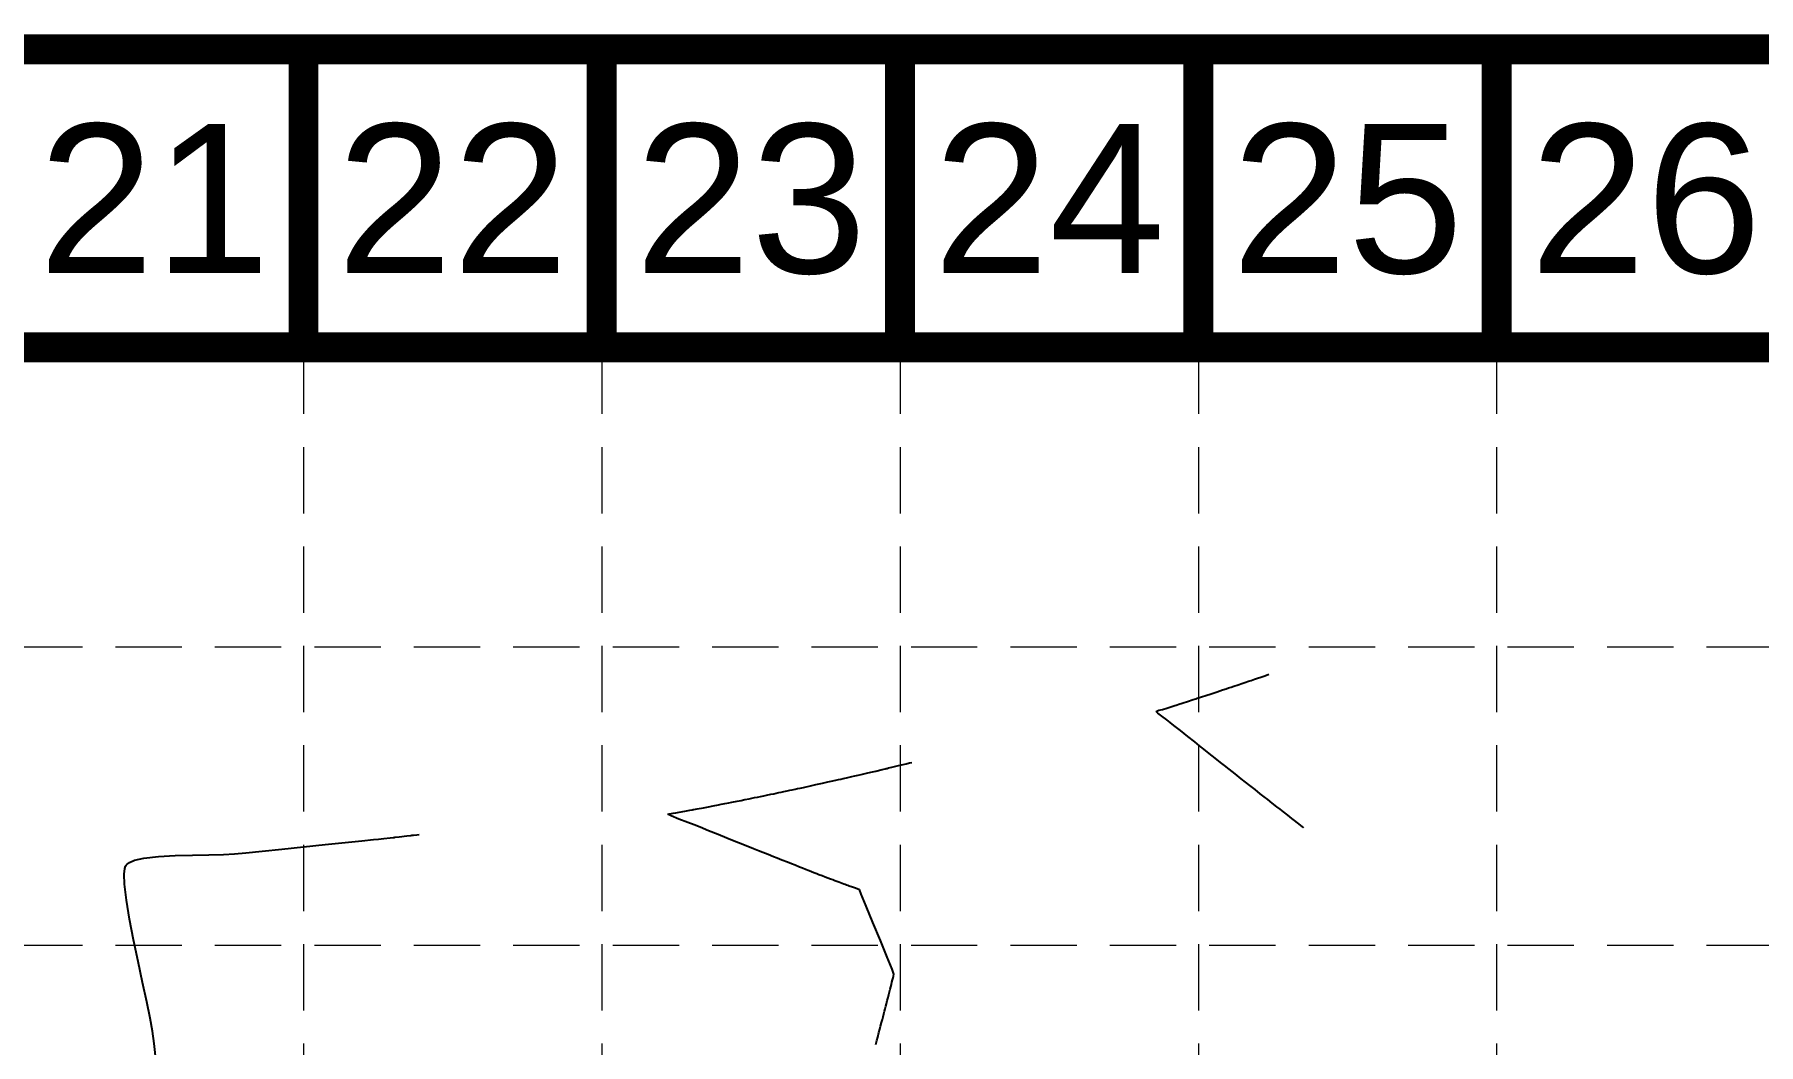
# Model space of a CAD drawing. Header units: inches. Extents: x 2547543 to 2548696, y 7125653 to 7126375.
# Drawn here: x 2547923.4 to 2548027.4, y 7126314.3 to 7126375.3 of the extents above; entities that cross this region are included whole.
import ezdxf
from ezdxf.enums import TextEntityAlignment as Align

# ---------------------------------------------------------------- set-up
doc = ezdxf.new("R2010")
doc.units = ezdxf.units.IN
doc.header["$MEASUREMENT"] = 0
doc.linetypes.add('HIDDEN', pattern=[0.375, 0.25, -0.125])
for name, color, linetype in [('BASE', 7, 'Continuous'), ('GRID', 254, 'HIDDEN'), ('V-TOPO-MAJR-E', 6, 'Continuous'), ('V-TOPO-MINR-E', 14, 'Continuous')]:
    doc.layers.add(name, color=color, linetype=linetype)
doc.styles.get("Standard").update_dxf_attribs({"font": 'ARIAL.TTF'})

msp = doc.modelspace()

# ---------------------------------------------------------------- linework, layer by layer
at = {"layer": 'BASE', "const_width": 1.799999999973807}
for points in [[(2547543.583313602, 7125654.376313475), (2548695.583313586, 7125654.376313475), (2548695.583313586, 7126374.376313465), (2547543.583313602, 7126374.376313465)], [(2547561.543997881, 7125672.371599755), (2548677.633600889, 7125672.340385177), (2548677.610338688, 7126356.384924904), (2547561.770809304, 7126356.405646428)]]:
    msp.add_lwpolyline(points, close=True, dxfattribs=at)
for points in [[(2547939.583313596, 7126356.376313465), (2547939.583313596, 7126374.376313465)], [(2547957.583313596, 7126356.376313465), (2547957.583313596, 7126374.376313465)], [(2547975.583313596, 7126356.376313465), (2547975.583313596, 7126374.376313465)], [(2547993.583313596, 7126356.376313465), (2547993.583313596, 7126374.376313465)], [(2548011.583313596, 7126356.376313465), (2548011.583313596, 7126374.376313465)]]:
    msp.add_lwpolyline(points, dxfattribs=at)
at = {"layer": 'GRID', "color": 252, "linetype": 'HIDDEN', "lineweight": 0, "ltscale": 16}
for p, q in [((2547939.583313596, 7126356.376313465), (2547939.583313596, 7125726.296813901)), ((2547957.583313596, 7126356.376313465), (2547957.583313596, 7125726.296813901)), ((2547975.583313596, 7126356.376313465), (2547975.583313596, 7125726.296813901)), ((2547993.583313596, 7126356.376313465), (2547993.583313596, 7125726.296813901)), ((2548011.583313596, 7126356.376313465), (2548011.583313596, 7125726.296813901)), ((2547562.246074223, 7126338.317165321), (2548678.246074207, 7126338.317165321)), ((2547562.246074223, 7126320.317165322), (2548678.246074207, 7126320.317165322))]:
    msp.add_line(p, q, dxfattribs=at)
at = {"layer": 'V-TOPO-MAJR-E', "color": 35, "extrusion": (0.3212756508313545, -0.9469857212138363, 0), "elevation": -5929929.395637472}
msp.add_lwpolyline([(4702434.295819015, 595), (4702434.491101008, 595)], dxfattribs=at)
at = {"layer": 'V-TOPO-MAJR-E', "color": 35, "elevation": 595}
for points in [[(2547996.392048698, 7126336.167095163), (2547996.619141929, 7126336.244363433)], [(2547996.619141929, 7126336.244363433), (2547996.775990966, 7126336.297753154)], [(2547996.775990966, 7126336.297753154), (2547996.96626849, 7126336.362393355)], [(2547996.96626849, 7126336.362393355), (2547997.15552508, 7126336.426810939)], [(2547997.528707101, 7126336.55517591), (2547997.696005469, 7126336.612729658)], [(2547992.993535991, 7126335.044702819), (2547993.208926132, 7126335.113969798)], [(2547993.208926132, 7126335.113969798), (2547993.280951423, 7126335.137124533)], [(2547993.280951423, 7126335.137124533), (2547993.352969285, 7126335.160302202)], [(2547993.352969285, 7126335.160302202), (2547993.433494822, 7126335.186559778)], [(2547993.721779724, 7126335.280585192), (2547994.088799378, 7126335.400271996)], [(2547994.088799378, 7126335.400271996), (2547994.305785933, 7126335.471082899)], [(2547994.421710332, 7126335.509400417), (2547994.537615459, 7126335.547776611)], [(2547995.051031208, 7126335.717522965), (2547995.257174654, 7126335.785769601)], [(2547995.257174654, 7126335.785769601), (2547995.406740556, 7126335.835882969)], [(2547995.406740556, 7126335.835882969), (2547995.556273884, 7126335.886094141)], [(2547995.724886096, 7126335.942574635), (2547995.996192981, 7126336.033492388)], [(2547995.996192981, 7126336.033492388), (2547996.20711944, 7126336.104355814)], [(2547991.036196167, 7126334.423337512), (2547991.198190668, 7126334.488788275)], [(2547991.139480384, 7126334.320946387), (2547991.036196167, 7126334.423337512)], [(2547991.388560768, 7126334.12557365), (2547991.139480384, 7126334.320946387)], [(2547991.198190668, 7126334.488788275), (2547991.417793698, 7126334.542570208)], [(2547991.674617265, 7126333.909973375), (2547991.388560768, 7126334.12557365)], [(2547991.417793698, 7126334.542570208), (2547991.686648496, 7126334.627682471)], [(2547992.098214913, 7126334.75814274), (2547992.31397897, 7126334.826556767)], [(2547992.31397897, 7126334.826556767), (2547992.398740747, 7126334.853433943)], [(2547992.113516542, 7126333.568910051), (2547991.888829823, 7126333.746899639)], [(2547993.656796001, 7126332.347030023), (2547993.363527366, 7126332.579117361)], [(2547994.245269842, 7126331.881875478), (2547993.912728161, 7126332.144683096)], [(2547994.599562404, 7126331.601948496), (2547994.245269842, 7126331.881875478)], [(2547994.920747205, 7126331.348243472), (2547994.599562404, 7126331.601948496)], [(2547996.437933775, 7126330.151960381), (2547996.173179824, 7126330.36052574)], [(2547996.685662986, 7126329.957027132), (2547996.437933775, 7126330.151960381)], [(2547999.926929438, 7126327.417075008), (2547999.873275669, 7126327.458955795)], [(2547999.94331461, 7126327.404283976), (2547999.926929438, 7126327.417075008)]]:
    msp.add_lwpolyline(points, dxfattribs=at)
at = {"layer": 'V-TOPO-MAJR-E', "color": 35, "extrusion": (0.3249978712549147, -0.9457147475215631, 0), "elevation": -5911387.803125997}
msp.add_lwpolyline([(4725722.655182973, 595), (4725722.858610102, 595)], dxfattribs=at)
at = {"layer": 'V-TOPO-MAJR-E', "color": 35, "extrusion": (0.325558093716425, -0.9455220397302898, 0), "elevation": -5908587.057214406}
msp.add_lwpolyline([(4729224.173440631, 595.0000000000005), (4729224.364655621, 595.0000000000005)], dxfattribs=at)
at = {"layer": 'V-TOPO-MAJR-E', "color": 35, "extrusion": (0.3253135908689956, -0.9456061905444146, 0), "elevation": -5909809.736887013}
msp.add_lwpolyline([(4727696.548063956, 595), (4727696.698237563, 595)], dxfattribs=at)
at = {"layer": 'V-TOPO-MAJR-E', "color": 35, "extrusion": (-0.3102679193958877, 0.9506491562052466, 0), "elevation": 5984083.91069399}
msp.add_lwpolyline([(-4633320.998819971, 595.0000000000005), (-4633321.087017359, 595.0000000000005)], dxfattribs=at)
at = {"layer": 'V-TOPO-MAJR-E', "color": 35, "extrusion": (0.3100009901223731, -0.9507362337279192, 0), "elevation": -5985384.588368658}
msp.add_lwpolyline([(4631640.73249916, 595.0000000000009), (4631640.94753265, 595.0000000000009)], dxfattribs=at)
at = {"layer": 'V-TOPO-MAJR-E', "color": 35, "extrusion": (0.3138388041538713, -0.9494762793283822, 0), "elevation": -5966627.002410935}
msp.add_lwpolyline([(4655780.755451507, 595), (4655780.877544496, 595)], dxfattribs=at)
at = {"layer": 'V-TOPO-MAJR-E', "color": 35, "extrusion": (0.3138731004873715, -0.9494649423704091, 0), "elevation": -5966458.82463567}
msp.add_lwpolyline([(4655996.520311195, 595.0000000000005), (4655996.719725495, 595.0000000000005)], dxfattribs=at)
at = {"layer": 'V-TOPO-MAJR-E', "color": 35, "extrusion": (0.3139310120321142, -0.949445796075001, 0), "elevation": -5966174.82339826}
msp.add_lwpolyline([(4656360.632169306, 595.0000000000005), (4656360.973504075, 595.0000000000005)], dxfattribs=at)
at = {"layer": 'V-TOPO-MAJR-E', "color": 35, "extrusion": (-0.3176264809446913, 0.9482159134936999, 0), "elevation": 5947994.230093706}
msp.add_lwpolyline([(-4679562.923500081, 595.0000000000009), (-4679563.101320561, 595.0000000000009)], dxfattribs=at)
at = {"layer": 'V-TOPO-MAJR-E', "color": 35, "extrusion": (0.3021672533089009, -0.9532549244707602, 0), "elevation": -6023293.92785633}
msp.add_lwpolyline([(4582230.58341516, 595.0000000000009), (4582231.015163694, 595.0000000000009)], dxfattribs=at)
at = {"layer": 'V-TOPO-MAJR-E', "color": 35, "extrusion": (0.306114839199205, -0.9519945930634506, 0), "elevation": -6004253.965407412}
msp.add_lwpolyline([(4607151.834506585, 595), (4607152.054099059, 595)], dxfattribs=at)
at = {"layer": 'V-TOPO-MAJR-E', "color": 35, "extrusion": (0.3061413521030774, -0.9519860674046126, 0), "elevation": -6004125.654024034}
msp.add_lwpolyline([(4607319.270616077, 595), (4607319.6758157, 595)], dxfattribs=at)
at = {"layer": 'V-TOPO-MAJR-E', "color": 35, "extrusion": (-0.6057239403425485, -0.7956748758732406, 0), "elevation": -7213624.40635851}
msp.add_lwpolyline([(-2289217.827497433, 595), (-2289218.096718651, 595)], dxfattribs=at)
at = {"layer": 'V-TOPO-MAJR-E', "color": 35, "extrusion": (-0.6208420110267, -0.7839357099560671, 0), "elevation": -7168487.913563038}
msp.add_lwpolyline([(-2426864.768172903, 595), (-2426865.257697146, 595)], dxfattribs=at)
at = {"layer": 'V-TOPO-MAJR-E', "color": 35, "extrusion": (-0.6207861868524387, -0.7839799169705873, 0), "elevation": -7168660.707903977}
msp.add_lwpolyline([(-2426353.735652013, 595.0000000000005), (-2426354.30736155, 595.0000000000005)], dxfattribs=at)
at = {"layer": 'V-TOPO-MAJR-E', "color": 35, "extrusion": (0.6207174892878602, 0.7840343095121383, 0), "elevation": 7168873.286352977}
msp.add_lwpolyline([(2425725.048925322, 595.0000000000009), (2425725.582124556, 595.0000000000009)], dxfattribs=at)
at = {"layer": 'V-TOPO-MAJR-E', "color": 35, "extrusion": (0.6202015685448427, 0.7844424863395129, 0), "elevation": 7170467.527373116}
msp.add_lwpolyline([(2421007.694025566, 595), (2421008.020285507, 595)], dxfattribs=at)
at = {"layer": 'V-TOPO-MAJR-E', "color": 35, "extrusion": (-0.6196897904836786, -0.7848468408360287, 0), "elevation": -7172045.084010959}
msp.add_lwpolyline([(-2416328.718944096, 595), (-2416329.016095577, 595)], dxfattribs=at)
at = {"layer": 'V-TOPO-MAJR-E', "color": 35, "extrusion": (-0.6193143829343216, -0.7851431048482057, 0), "elevation": -7173199.822857216}
msp.add_lwpolyline([(-2412898.196785273, 595.0000000000009), (-2412898.561158556, 595.0000000000009)], dxfattribs=at)
at = {"layer": 'V-TOPO-MAJR-E', "color": 35, "extrusion": (-0.619130194410786, -0.7852883561908086, 0), "elevation": -7173765.620475776}
msp.add_lwpolyline([(-2411215.037335915, 595), (-2411215.508652883, 595)], dxfattribs=at)
at = {"layer": 'V-TOPO-MAJR-E', "color": 35, "extrusion": (0.6190063330903365, 0.7853859940144435, 0), "elevation": 7174145.821765071}
msp.add_lwpolyline([(2410083.11764154, 595.0000000000009), (2410083.579846527, 595.0000000000009)], dxfattribs=at)
at = {"layer": 'V-TOPO-MAJR-E', "color": 35, "extrusion": (0.6181899342130314, 0.7860287559865019, 0), "elevation": 7176646.174356405}
msp.add_lwpolyline([(2402626.37461155, 595.0000000000005), (2402626.782225551, 595.0000000000005)], dxfattribs=at)
at = {"layer": 'V-TOPO-MAJR-E', "color": 35, "extrusion": (-0.618056437664469, -0.7861337289936785, 0), "elevation": -7177054.097809615}
msp.add_lwpolyline([(-2401407.163084517, 595), (-2401407.563284006, 595)], dxfattribs=at)
at = {"layer": 'V-TOPO-MAJR-E', "color": 35, "extrusion": (0.6178559830045491, 0.7862912846175278, 0), "elevation": 7177666.133156691}
msp.add_lwpolyline([(2399576.912844644, 595.0000000000005), (2399577.205829174, 595.0000000000005)], dxfattribs=at)
at = {"layer": 'V-TOPO-MAJR-E', "color": 35, "extrusion": (-0.6173926733166465, -0.786655125792062, 0), "elevation": -7179078.473220685}
msp.add_lwpolyline([(-2395347.873729578, 595.0000000000009), (-2395348.149029896, 595.0000000000009)], dxfattribs=at)
at = {"layer": 'V-TOPO-MAJR-E', "color": 35, "extrusion": (-0.6171797853118611, -0.7868221607214716, 0), "elevation": -7179726.38093903}
msp.add_lwpolyline([(-2393404.803235423, 595.0000000000009), (-2393405.15911736, 595.0000000000009)], dxfattribs=at)
at = {"layer": 'V-TOPO-MAJR-E', "color": 35, "extrusion": (0.6170400228720339, 0.7869317697069295, 0), "elevation": 7180151.376194565}
msp.add_lwpolyline([(2392129.176876483, 595), (2392129.526642205, 595)], dxfattribs=at)
at = {"layer": 'V-TOPO-MAJR-E', "color": 35, "extrusion": (0.6168371361522947, 0.7870908127169541, 0), "elevation": 7180767.813935238}
msp.add_lwpolyline([(2390277.841154114, 595), (2390278.098105785, 595)], dxfattribs=at)
at = {"layer": 'V-TOPO-MAJR-E', "color": 35, "extrusion": (-0.6163335478985699, -0.7874852111213019, 0), "elevation": -7182295.284401772}
msp.add_lwpolyline([(-2385683.928766997, 595), (-2385684.179270327, 595)], dxfattribs=at)
at = {"layer": 'V-TOPO-MAJR-E', "color": 35, "extrusion": (-0.6161157504620547, -0.7876556240087285, 0), "elevation": -7182954.755004093}
msp.add_lwpolyline([(-2383697.29412553, 595.0000000000009), (-2383697.620899342, 595.0000000000009)], dxfattribs=at)
at = {"layer": 'V-TOPO-MAJR-E', "color": 35, "extrusion": (-0.6160083796293966, -0.7877395992498822, 0), "elevation": -7183279.609357553}
msp.add_lwpolyline([(-2382717.854632615, 595.0000000000005), (-2382718.16550873, 595.0000000000005)], dxfattribs=at)
at = {"layer": 'V-TOPO-MAJR-E', "color": 35, "extrusion": (0.6158910491885015, 0.7878313369811377, 0), "elevation": 7183634.40464486}
msp.add_lwpolyline([(2381647.768952119, 595), (2381647.971762347, 595)], dxfattribs=at)
at = {"layer": 'V-TOPO-MAJR-E', "color": 35, "extrusion": (0.6154875675029239, 0.7881465943904941, 0), "elevation": 7184852.961211637}
msp.add_lwpolyline([(2377968.914205084, 595.0000000000009), (2377969.150498034, 595.0000000000009)], dxfattribs=at)
at = {"layer": 'V-TOPO-MAJR-E', "color": 35, "extrusion": (0.6153449093088055, 0.7882579797171344, 0), "elevation": 7185283.23653234}
msp.add_lwpolyline([(2376668.240905033, 595.0000000000005), (2376668.475400934, 595.0000000000005)], dxfattribs=at)
at = {"layer": 'V-TOPO-MAJR-E', "color": 35, "extrusion": (-0.6153103074117655, -0.7882849900847019, 0), "elevation": -7185387.555633703}
msp.add_lwpolyline([(-2376352.684646063, 595.0000000000005), (-2376352.834042886, 595.0000000000005)], dxfattribs=at)
at = {"layer": 'V-TOPO-MINR-E', "color": 35, "extrusion": (0.2307877171065918, -0.9730041262156742, 0), "elevation": -6345908.166528738}
msp.add_lwpolyline([(4123859.34708089, 596.0000000000005), (4123859.543173615, 596.0000000000005)], dxfattribs=at)
at = {"layer": 'V-TOPO-MINR-E', "color": 35, "extrusion": (0.2302489127022402, -0.9731317681585759, 0), "elevation": -6348190.645244881}
msp.add_lwpolyline([(4120345.073105604, 596.0000000000009), (4120345.128771761, 596.0000000000009)], dxfattribs=at)
at = {"layer": 'V-TOPO-MINR-E', "color": 35}
for points, elevation in [([(2547974.746891072, 7126330.973072547), (2547974.799685657, 7126330.985573591)], 596), ([(2547975.772496663, 7126331.220157095), (2547975.947044285, 7126331.26290056)], 596), ([(2547969.91948193, 7126329.872833943), (2547970.104931863, 7126329.913398209)], 596), ([(2547970.708415984, 7126330.045796313), (2547970.89762075, 7126330.087341573)], 596), ([(2547970.89762075, 7126330.087341573), (2547971.06662902, 7126330.125070049)], 596), ([(2547971.235611034, 7126330.162917088), (2547971.423016062, 7126330.204809591)], 596), ([(2547971.423016062, 7126330.204809591), (2547971.702424726, 7126330.267283347)], 596), ([(2547971.702424726, 7126330.267283347), (2547971.874727081, 7126330.305874261)], 596), ([(2547971.874727081, 7126330.305874261), (2547972.01309134, 7126330.337372564)], 596), ([(2547972.01309134, 7126330.337372564), (2547972.151437219, 7126330.368952245)], 596), ([(2547972.151437219, 7126330.368952245), (2547972.34894898, 7126330.413975595)], 596), ([(2547972.666968076, 7126330.48648005), (2547972.850784364, 7126330.528427131)], 596), ([(2547972.958560251, 7126330.553439528), (2547973.06632476, 7126330.578501348)], 596), ([(2547973.06632476, 7126330.578501348), (2547973.239903158, 7126330.618758118)], 596), ([(2547973.239903158, 7126330.618758118), (2547973.561050957, 7126330.693310332)], 596), ([(2547973.825776061, 7126330.754995245), (2547974.123693762, 7126330.825367554)], 596), ([(2547964.906783039, 7126328.840097417), (2547965.013881655, 7126328.860837406)], 596), ([(2547965.013881655, 7126328.860837406), (2547965.132600721, 7126328.884284952)], 596), ([(2547965.132600721, 7126328.884284952), (2547965.258446962, 7126328.909190811)], 596), ([(2547965.258446962, 7126328.909190811), (2547965.436092403, 7126328.94423358)], 596), ([(2547965.436092403, 7126328.94423358), (2547965.750748064, 7126329.006354833)], 596), ([(2547965.750748064, 7126329.006354833), (2547965.996933744, 7126329.055149051)], 596), ([(2547965.996933744, 7126329.055149051), (2547966.211573339, 7126329.098357361)], 596), ([(2547966.211573339, 7126329.098357361), (2547966.474116262, 7126329.151445572)], 596), ([(2547966.474116262, 7126329.151445572), (2547966.642870584, 7126329.185595189)], 596), ([(2547966.642870584, 7126329.185595189), (2547966.810965555, 7126329.219493232)], 596), ([(2547966.810965555, 7126329.219493232), (2547966.979036475, 7126329.253509095)], 596), ([(2547966.979036475, 7126329.253509095), (2547967.166956946, 7126329.292224597)], 596), ([(2547967.166956946, 7126329.292224597), (2547967.362831774, 7126329.332699883)], 596), ([(2547967.362831774, 7126329.332699883), (2547967.533197299, 7126329.367793227)], 596), ([(2547967.533197299, 7126329.367793227), (2547967.779503278, 7126329.418548847)], 596), ([(2547968.273544529, 7126329.52187993), (2547968.413396329, 7126329.55138862)], 596), ([(2547968.571980129, 7126329.584737458), (2547968.7805822, 7126329.62861751)], 596), ([(2547968.7805822, 7126329.62861751), (2547968.940327204, 7126329.662356173)], 596), ([(2547969.082568232, 7126329.692827032), (2547969.258985955, 7126329.73079074)], 596), ([(2547969.258985955, 7126329.73079074), (2547969.401196404, 7126329.761405299)], 596), ([(2547969.401196404, 7126329.761405299), (2547969.555481527, 7126329.794518689)], 596), ([(2547969.555481527, 7126329.794518689), (2547969.756733107, 7126329.83773223)], 596), ([(2547969.756733107, 7126329.83773223), (2547969.91948193, 7126329.872833943)], 596), ([(2547961.568886195, 7126328.21374594), (2547961.673695954, 7126328.250481472)], 596), ([(2547961.884655777, 7126328.279568124), (2547962.059196242, 7126328.302237111)], 596), ([(2547962.059196242, 7126328.302237111), (2547962.25808118, 7126328.338883176)], 596), ([(2547962.25808118, 7126328.338883176), (2547962.590100337, 7126328.400235361)], 596), ([(2547962.903117433, 7126328.458123412), (2547963.044996183, 7126328.484377076)], 596), ([(2547963.044996183, 7126328.484377076), (2547963.097427381, 7126328.494286628)], 596), ([(2547963.097427381, 7126328.494286628), (2547963.149856413, 7126328.504207768)], 596), ([(2547963.343340062, 7126328.540704331), (2547963.727414645, 7126328.613231769)], 596), ([(2547963.727414645, 7126328.613231769), (2547964.029896898, 7126328.670578615)], 596), ([(2547964.298526683, 7126328.722351898), (2547964.624246005, 7126328.785407364)], 596), ([(2547964.624246005, 7126328.785407364), (2547964.799674805, 7126328.819406617)], 596), ([(2547964.799674805, 7126328.819406617), (2547964.906783039, 7126328.840097417)], 596), ([(2547944.424821224, 7126326.754346846), (2547944.808116226, 7126326.796095591)], 597), ([(2547944.808116226, 7126326.796095591), (2547944.998315457, 7126326.816870869)], 597), ([(2547944.998315457, 7126326.816870869), (2547945.050345826, 7126326.822515117)], 597), ([(2547945.050345826, 7126326.822515117), (2547945.102374948, 7126326.828170636)], 597), ([(2547945.102374948, 7126326.828170636), (2547945.354229966, 7126326.856574479)], 597), ([(2547945.354229966, 7126326.856574479), (2547945.814849461, 7126326.908538781)], 597), ([(2547945.814849461, 7126326.908538781), (2547946.063594135, 7126326.936603599)], 597), ([(2547946.063594135, 7126326.936603599), (2547946.125767192, 7126326.943734824)], 597), ([(2547946.2290341, 7126326.955816769), (2547946.427301582, 7126326.979016745)], 597), ([(2547946.427301582, 7126326.979016745), (2547946.561050418, 7126326.994667383)], 597), ([(2547930.840221765, 7126325.671494), (2547931.840299281, 7126325.727575083)], 597), ([(2547931.840299281, 7126325.727575083), (2547932.879783843, 7126325.753372188)], 597), ([(2547942.091930376, 7126326.511640646), (2547943.099697317, 7126326.615780603)], 597), ([(2547943.099697317, 7126326.615780603), (2547943.805635148, 7126326.688788584)], 597), ([(2547943.805635148, 7126326.688788584), (2547944.107600445, 7126326.72012445)], 597), ([(2547966.7382363, 7126326.134467193), (2547966.293064636, 7126326.312806632)], 596), ([(2547967.040284007, 7126326.013559896), (2547966.7382363, 7126326.134467193)], 596), ([(2547928.76517996, 7126324.607133756), (2547928.800238736, 7126324.93817934)], 597), ([(2547928.850430282, 7126325.092063996), (2547928.8841621, 7126325.147329214)], 597), ([(2547928.8841621, 7126325.147329214), (2547928.937190498, 7126325.205062124)], 597), ([(2547929.960324357, 7126325.567707171), (2547930.840221765, 7126325.671494)], 597), ([(2547968.174409603, 7126325.561083212), (2547967.952177113, 7126325.649633473)], 596), ([(2547968.4486408, 7126325.452107334), (2547968.174409603, 7126325.561083212)], 596), ([(2547969.247556585, 7126325.135498553), (2547969.033388159, 7126325.220125933)], 596), ([(2547969.706422654, 7126324.954529426), (2547969.511718445, 7126325.031257353)], 596), ([(2547970.090342994, 7126324.803919328), (2547969.87826983, 7126324.887057799)], 596), ([(2547928.785263514, 7126324.001532407), (2547928.76517996, 7126324.607133756)], 597), ([(2547970.692927783, 7126324.569050085), (2547970.562797823, 7126324.619605658)], 596), ([(2547970.883695063, 7126324.495310988), (2547970.692927783, 7126324.569050085)], 596), ([(2547971.065078916, 7126324.425380894), (2547970.883695063, 7126324.495310988)], 596), ([(2547971.229580454, 7126324.362354483), (2547971.065078916, 7126324.425380894)], 596), ([(2547971.652122778, 7126324.201750789), (2547971.521351886, 7126324.251242639)], 596), ([(2547971.773329626, 7126324.156244012), (2547971.652122778, 7126324.201750789)], 596), ([(2547971.887627447, 7126324.113434668), (2547971.773329626, 7126324.156244012)], 596), ([(2547971.993305822, 7126324.074207447), (2547971.887627447, 7126324.113434668)], 596), ([(2547972.093967878, 7126324.036927932), (2547971.993305822, 7126324.074207447)], 596), ([(2547972.276211614, 7126323.97017638), (2547972.186945784, 7126324.002835766)], 596), ([(2547972.358660454, 7126323.940340453), (2547972.276211614, 7126323.97017638)], 596), ([(2547972.511932446, 7126323.885309426), (2547972.43831568, 7126323.911575968)], 596), ([(2547972.583414983, 7126323.859855894), (2547972.511932446, 7126323.885309426)], 596), ([(2547972.649546432, 7126323.836613611), (2547972.583414983, 7126323.859855894)], 596), ([(2547972.773754712, 7126323.793339796), (2547972.714025277, 7126323.813996333)], 596), ([(2547972.832188828, 7126323.773169388), (2547972.773754712, 7126323.793339796)], 596), ([(2547972.886398078, 7126323.754741618), (2547972.832188828, 7126323.773169388)], 596), ([(2547972.939580802, 7126323.736695969), (2547972.886398078, 7126323.754741618)], 596), ([(2547973.0375882, 7126323.704013791), (2547972.988995358, 7126323.720203257)], 596), ([(2547973.244274455, 7126323.392299941), (2547973.12736927, 7126323.674653297)], 596), ([(2547929.335162953, 7126320.6280969), (2547929.091559901, 7126321.882463477)], 597), ([(2547974.395181969, 7126320.589725783), (2547973.950973312, 7126321.673109344)], 596), ([(2547974.802906768, 7126319.592785834), (2547974.395181969, 7126320.589725783)], 596), ([(2547929.880292267, 7126318.069989393), (2547929.606272843, 7126319.334586213)], 597), ([(2547975.217734762, 7126318.565144137), (2547975.101355202, 7126318.859016339)], 596), ([(2547975.160714795, 7126318.336695014), (2547975.193537821, 7126318.451226617)], 596), ([(2547975.193537821, 7126318.451226617), (2547975.217734762, 7126318.565144137)], 596), ([(2547974.94914527, 7126317.500431025), (2547974.989544734, 7126317.659074575)], 596), ([(2547974.989544734, 7126317.659074575), (2547975.027513298, 7126317.808423303)], 596), ([(2547975.027513298, 7126317.808423303), (2547975.063507616, 7126317.950629459)], 596), ([(2547975.063507616, 7126317.950629459), (2547975.097634622, 7126318.085676476)], 596), ([(2547975.097634622, 7126318.085676476), (2547975.129901504, 7126318.213980158)], 596), ([(2547974.683324018, 7126316.466685536), (2547974.727550314, 7126316.63774918)], 596), ([(2547974.727550314, 7126316.63774918), (2547974.761288271, 7126316.768387452)], 596), ([(2547974.761288271, 7126316.768387452), (2547974.81212951, 7126316.965855706)], 596), ([(2547974.608780499, 7126316.179045578), (2547974.647506418, 7126316.328295909)], 596), ([(2547930.569335285, 7126314.388527713), (2547930.473834724, 7126315.130261851)], 597), ([(2547974.185269922, 7126314.556761829), (2547974.241869697, 7126314.77272263)], 596)]:
    msp.add_lwpolyline(points, dxfattribs=dict(at, elevation=elevation))
at = {"layer": 'V-TOPO-MINR-E', "color": 35, "extrusion": (0.234356210342318, -0.9721507942052958, 0), "elevation": -6330734.60929312}
msp.add_lwpolyline([(4147115.648553556, 596.0000000000009), (4147115.74477802, 596.0000000000009)], dxfattribs=at)
at = {"layer": 'V-TOPO-MINR-E', "color": 35, "extrusion": (0.2341728799589508, -0.972194971336373, 0), "elevation": -6331516.551366152}
msp.add_lwpolyline([(4145921.834003139, 596.0000000000009), (4145922.04463682, 596.0000000000009)], dxfattribs=at)
at = {"layer": 'V-TOPO-MINR-E', "color": 35, "extrusion": (0.2342962077459879, -0.9721652570606754, 0), "elevation": -6330990.561470134}
msp.add_lwpolyline([(4146725.208041296, 596), (4146725.615553272, 596)], dxfattribs=at)
at = {"layer": 'V-TOPO-MINR-E', "color": 35, "extrusion": (-0.2348013481416624, 0.9720433770726788, 0), "elevation": 6328834.918965462}
msp.add_lwpolyline([(-4150014.866068923, 596.0000000000009), (-4150015.152393928, 596.0000000000009)], dxfattribs=at)
at = {"layer": 'V-TOPO-MINR-E', "color": 35, "extrusion": (-0.238691839361302, 0.9710953639176323, 0), "elevation": 6312166.185695668}
msp.add_lwpolyline([(-4175324.74658803, 596.0000000000009), (-4175324.966316559, 596.0000000000009)], dxfattribs=at)
at = {"layer": 'V-TOPO-MINR-E', "color": 35, "extrusion": (-0.238830926946219, 0.9710611661136542, 0), "elevation": 6311568.088963682}
msp.add_lwpolyline([(-4176229.015339253, 596.0000000000009), (-4176229.155141127, 596.0000000000009)], dxfattribs=at)
at = {"layer": 'V-TOPO-MINR-E', "color": 35, "extrusion": (0.2144533570474574, -0.9767342308177162, 0), "elevation": -6414109.623857084}
msp.add_lwpolyline([(4016954.993943121, 596.0000000000005), (4016955.239930247, 596.0000000000005)], dxfattribs=at)
at = {"layer": 'V-TOPO-MINR-E', "color": 35, "extrusion": (0.2145398598807733, -0.9767152340996521, 0), "elevation": -6413753.840321821}
msp.add_lwpolyline([(4017523.28458918, 596), (4017523.454518598, 596)], dxfattribs=at)
at = {"layer": 'V-TOPO-MINR-E', "color": 35, "extrusion": (0.2138898584733086, -0.9768577831200754, 0), "elevation": -6416425.876101347}
msp.add_lwpolyline([(4013254.54068728, 596.0000000000009), (4013254.742607587, 596.0000000000009)], dxfattribs=at)
at = {"layer": 'V-TOPO-MINR-E', "color": 35, "extrusion": (0.2185561743046967, -0.9758243687638135, 0), "elevation": -6397171.787337532}
msp.add_lwpolyline([(4043875.706689345, 596.0000000000009), (4043875.879857815, 596.0000000000009)], dxfattribs=at)
at = {"layer": 'V-TOPO-MINR-E', "color": 35, "extrusion": (0.2222839375411312, -0.9749819747622058, 0), "elevation": -6381670.37335559}
msp.add_lwpolyline([(4068295.897055388, 596), (4068296.223234851, 596)], dxfattribs=at)
at = {"layer": 'V-TOPO-MINR-E', "color": 35, "extrusion": (0.2260696208957254, -0.974111146896525, 0), "elevation": -6365818.747780454}
msp.add_lwpolyline([(4093055.596877922, 596.0000000000009), (4093055.707518159, 596.0000000000009)], dxfattribs=at)
at = {"layer": 'V-TOPO-MINR-E', "color": 35, "extrusion": (-0.2269355602941939, 0.9739097758385837, 0), "elevation": 6362177.320381596}
msp.add_lwpolyline([(-4098714.208413866, 596.0000000000009), (-4098714.480230734, 596.0000000000009)], dxfattribs=at)
at = {"layer": 'V-TOPO-MINR-E', "color": 35, "extrusion": (0.2305927274954165, -0.9730503553394474, 0), "elevation": -6346734.439120073}
msp.add_lwpolyline([(4122587.1885121, 596.0000000000009), (4122587.577215288, 596.0000000000009)], dxfattribs=at)
at = {"layer": 'V-TOPO-MINR-E', "color": 35, "extrusion": (0.2025233535809534, -0.9792774332406136, 0), "elevation": -6462630.601902373}
msp.add_lwpolyline([(3938415.479658876, 596.0000000000009), (3938415.664151944, 596.0000000000009)], dxfattribs=at)
at = {"layer": 'V-TOPO-MINR-E', "color": 35, "extrusion": (0.205481811493651, -0.9786609347191129, 0), "elevation": -6450699.174355998}
msp.add_lwpolyline([(3957927.791439001, 596), (3957927.934369785, 596)], dxfattribs=at)
at = {"layer": 'V-TOPO-MINR-E', "color": 35, "extrusion": (0.2064042707652849, -0.9784667991351832, 0), "elevation": -6446965.303422378}
msp.add_lwpolyline([(3964007.031801266, 596.0000000000005), (3964007.209109863, 596.0000000000005)], dxfattribs=at)
at = {"layer": 'V-TOPO-MINR-E', "color": 35, "extrusion": (-0.2057905129889392, 0.9785960682343607, 0), "elevation": 6449450.353058797}
msp.add_lwpolyline([(-3959962.885443491, 596.0000000000005), (-3959963.04749585, 596.0000000000005)], dxfattribs=at)
at = {"layer": 'V-TOPO-MINR-E', "color": 35, "extrusion": (0.2094675622536015, -0.9778155962979592, 0), "elevation": -6434519.445584402}
msp.add_lwpolyline([(3984178.670924005, 596), (3984178.816392156, 596)], dxfattribs=at)
at = {"layer": 'V-TOPO-MINR-E', "color": 35, "extrusion": (-0.4430930135675518, -0.8964756445813937, 0), "elevation": -7517563.648928557}
msp.add_lwpolyline([(-873440.5327121322, 596), (-873440.7540642861, 596)], dxfattribs=at)
at = {"layer": 'V-TOPO-MINR-E', "color": 35, "extrusion": (0.1365855310872424, -0.9906282817977771, 0), "elevation": -6711527.611909719}
msp.add_lwpolyline([(3497436.223694042, 596), (3497436.436649625, 596)], dxfattribs=at)
at = {"layer": 'V-TOPO-MINR-E', "color": 35, "extrusion": (-0.3707680959369701, -0.928725480987398, 0), "elevation": -7563105.439886795}
msp.add_lwpolyline([(-275857.5853717118, 596), (-275858.0885731452, 596)], dxfattribs=at)
at = {"layer": 'V-TOPO-MINR-E', "color": 35, "extrusion": (-0.3590595108130635, -0.9333146670307306, 0), "elevation": -7565976.451842207}
msp.add_lwpolyline([(-180724.7224580888, 596), (-180725.2954667895, 596)], dxfattribs=at)
at = {"layer": 'V-TOPO-MINR-E', "color": 35, "extrusion": (0.1818521090459644, -0.9833258922837, 0), "elevation": -6544150.862088149}
msp.add_lwpolyline([(3801415.436752855, 596.0000000000009), (3801415.755077733, 596.0000000000009)], dxfattribs=at)
at = {"layer": 'V-TOPO-MINR-E', "color": 35, "extrusion": (0.1853598667501246, -0.9826707077136145, 0), "elevation": -6530544.164687942}
msp.add_lwpolyline([(3824744.053655179, 596), (3824744.250550891, 596)], dxfattribs=at)
at = {"layer": 'V-TOPO-MINR-E', "color": 35, "extrusion": (0.1892482000648464, -0.98192928399769, 0), "elevation": -6515353.202545512}
msp.add_lwpolyline([(3850565.369506043, 596.0000000000009), (3850565.643079497, 596.0000000000009)], dxfattribs=at)
at = {"layer": 'V-TOPO-MINR-E', "color": 35, "extrusion": (0.1162046382617757, -0.9932252926936819, 0), "elevation": -6781965.006666626}
msp.add_lwpolyline([(3358796.781164704, 597.0000000000009), (3358796.885135986, 597.0000000000009)], dxfattribs=at)
at = {"layer": 'V-TOPO-MINR-E', "color": 35, "extrusion": (0.3618891591154936, 0.9322211306952235, 0), "elevation": 7565393.392063239}
msp.add_lwpolyline([(203675.5835093991, 596), (203676.0134729506, 596)], dxfattribs=at)
at = {"layer": 'V-TOPO-MINR-E', "color": 35, "extrusion": (-0.373395308094438, -0.9276723257126193, 0), "elevation": -7562294.361545459}
msp.add_lwpolyline([(-297261.9882747186, 596.0000000000009), (-297262.3577411622, 596.0000000000009)], dxfattribs=at)
at = {"layer": 'V-TOPO-MINR-E', "color": 35, "extrusion": (0.373238471895968, 0.9277354380946988, 0), "elevation": 7562344.508133809}
msp.add_lwpolyline([(295982.9518824681, 596), (295983.5141248195, 596)], dxfattribs=at)
at = {"layer": 'V-TOPO-MINR-E', "color": 35, "extrusion": (0.3731560078257551, 0.927768610065864, 0), "elevation": 7562370.786969811}
msp.add_lwpolyline([(295310.1391415712, 596.0000000000009), (295310.7649447555, 596.0000000000009)], dxfattribs=at)
at = {"layer": 'V-TOPO-MINR-E', "color": 35, "extrusion": (-0.3730655430333382, -0.9278049906102255, 0), "elevation": -7562399.545534869}
msp.add_lwpolyline([(-294572.2009613956, 596), (-294572.7611103337, 596)], dxfattribs=at)
at = {"layer": 'V-TOPO-MINR-E', "color": 35, "extrusion": (-0.3728667404877008, -0.9278849033355795, 0), "elevation": -7562462.487774398}
msp.add_lwpolyline([(-292951.4889393337, 596.0000000000009), (-292951.8542189542, 596.0000000000009)], dxfattribs=at)
at = {"layer": 'V-TOPO-MINR-E', "color": 35, "extrusion": (0.01295818567286829, -0.9999160391873247, 0), "elevation": -7092710.833932303}
msp.add_lwpolyline([(2640063.205546154, 597), (2640064.203748514, 597)], dxfattribs=at)
at = {"layer": 'V-TOPO-MINR-E', "color": 35, "extrusion": (0.01996731254816667, -0.9998006333412697, 0), "elevation": -7074029.62245789}
msp.add_lwpolyline([(2689719.478734395, 597.0000000000009), (2689720.354888549, 597.0000000000009)], dxfattribs=at)
at = {"layer": 'V-TOPO-MINR-E', "color": 35, "extrusion": (0.05854992127368533, -0.9982844818581753, 0), "elevation": -6964919.063384593}
msp.add_lwpolyline([(2960809.539199613, 597.0000000000009), (2960810.2134236, 597.0000000000009)], dxfattribs=at)
at = {"layer": 'V-TOPO-MINR-E', "color": 35, "extrusion": (0.1027423863284582, -0.9947079983852215, 0), "elevation": -6826832.329537485}
msp.add_lwpolyline([(3266627.469393068, 597), (3266628.146707096, 597)], dxfattribs=at)
at = {"layer": 'V-TOPO-MINR-E', "color": 35, "extrusion": (0.1027251398620189, -0.9947097796042466, 0), "elevation": -6826888.965979193}
msp.add_lwpolyline([(3266509.781199007, 597.0000000000009), (3266510.771197436, 597.0000000000009)], dxfattribs=at)
at = {"layer": 'V-TOPO-MINR-E', "color": 35, "extrusion": (0.102722299969911, -0.9947100728799783, 0), "elevation": -6826898.291824084}
msp.add_lwpolyline([(3266491.280448599, 597), (3266492.480445627, 597)], dxfattribs=at)
at = {"layer": 'V-TOPO-MINR-E', "color": 35, "extrusion": (0.1027262527119204, -0.9947096646779737, 0), "elevation": -6826885.311500806}
msp.add_lwpolyline([(3266519.608900734, 597.0000000000009), (3266520.916210562, 597.0000000000009)], dxfattribs=at)
at = {"layer": 'V-TOPO-MINR-E', "color": 35, "extrusion": (0.1027362629571073, -0.9947086308430263, 0), "elevation": -6826852.438555767}
msp.add_lwpolyline([(3266589.618334646, 597.0000000000005), (3266590.930271473, 597.0000000000005)], dxfattribs=at)
at = {"layer": 'V-TOPO-MINR-E', "color": 35, "extrusion": (0.102754799372937, -0.9947067161760936, 0), "elevation": -6826791.564322539}
msp.add_lwpolyline([(3266718.148362562, 597.0000000000009), (3266719.362240587, 597.0000000000009)], dxfattribs=at)
at = {"layer": 'V-TOPO-MINR-E', "color": 35, "extrusion": (0.1072595841779767, -0.9942310504113054, 0), "elevation": -6811923.875033539}
msp.add_lwpolyline([(3297611.987205841, 597.0000000000009), (3297612.306267269, 597.0000000000009)], dxfattribs=at)
at = {"layer": 'V-TOPO-MINR-E', "color": 35, "extrusion": (-0.37227986367603, -0.9281205218619814, 0), "elevation": -7562646.240502708}
msp.add_lwpolyline([(-288168.4816170787, 596), (-288168.8652109136, 596)], dxfattribs=at)
at = {"layer": 'V-TOPO-MINR-E', "color": 35, "extrusion": (-0.3720354877859159, -0.9282185065101297, 0), "elevation": -7562721.849679587}
msp.add_lwpolyline([(-286176.8187200157, 596), (-286177.3177004405, 596)], dxfattribs=at)
at = {"layer": 'V-TOPO-MINR-E', "color": 35, "extrusion": (-0.3709378485742078, -0.9286576939298667, 0), "elevation": -7563054.894105894}
msp.add_lwpolyline([(-277234.5675710677, 596), (-277234.8438688652, 596)], dxfattribs=at)
at = {"layer": 'V-TOPO-MINR-E', "color": 35, "extrusion": (-0.3706462447910598, -0.9287741174377577, 0), "elevation": -7563141.569063731}
msp.add_lwpolyline([(-274859.5017394507, 596), (-274859.8606847604, 596)], dxfattribs=at)
at = {"layer": 'V-TOPO-MINR-E', "color": 35, "extrusion": (0.370455794193021, 0.9288500979968825, 0), "elevation": 7563197.76932189}
msp.add_lwpolyline([(273308.3461404382, 596), (273308.6927280286, 596)], dxfattribs=at)
at = {"layer": 'V-TOPO-MINR-E', "color": 35, "extrusion": (0.9507084095345651, -0.3100863106302146, 0), "elevation": 212561.5288501573}
msp.add_lwpolyline([(7565134.889217488, 597.0000000000005), (7565135.051080637, 597.0000000000005)], dxfattribs=at)
at = {"layer": 'V-TOPO-MINR-E', "color": 35, "extrusion": (0.5777275347606203, -0.816229683103608, 0), "elevation": -4344709.460192798}
msp.add_lwpolyline([(6196769.521596528, 597), (6196769.701658555, 597)], dxfattribs=at)
at = {"layer": 'V-TOPO-MINR-E', "color": 35, "extrusion": (0.3823366762974196, -0.9240230873510912, 0), "elevation": -5610722.376092354}
msp.add_lwpolyline([(5079000.831590682, 597), (5079001.170384309, 597)], dxfattribs=at)
at = {"layer": 'V-TOPO-MINR-E', "color": 35, "extrusion": (0.2234407384304541, -0.9747175162115707, 0), "elevation": -6376843.005266595}
msp.add_lwpolyline([(4075822.831837901, 597), (4075823.409552719, 597)], dxfattribs=at)
at = {"layer": 'V-TOPO-MINR-E', "color": 35, "extrusion": (-0.3689210713854574, -0.9294607270282087, 0), "elevation": -7563638.885684216}
msp.add_lwpolyline([(-260814.6504293592, 596), (-260815.0141142765, 596)], dxfattribs=at)
at = {"layer": 'V-TOPO-MINR-E', "color": 35, "extrusion": (-0.3685427345857124, -0.9296108071575359, 0), "elevation": -7563744.415152961}
msp.add_lwpolyline([(-257735.8344319672, 596), (-257736.0998296044, 596)], dxfattribs=at)
at = {"layer": 'V-TOPO-MINR-E', "color": 35, "extrusion": (-0.3670653287038195, -0.9301951647173604, 0), "elevation": -7564144.352626123}
msp.add_lwpolyline([(-245717.9204009851, 596.0000000000005), (-245718.2043864005, 596.0000000000005)], dxfattribs=at)
at = {"layer": 'V-TOPO-MINR-E', "color": 35, "extrusion": (-0.3654657786808918, -0.9308247765359329, 0), "elevation": -7564555.566135373}
msp.add_lwpolyline([(-232714.3814207939, 596), (-232714.5660389746, 596)], dxfattribs=at)
at = {"layer": 'V-TOPO-MINR-E', "color": 35, "extrusion": (-0.3644966740143287, -0.9312046899755672, 0), "elevation": -7564793.703116909}
msp.add_lwpolyline([(-224839.8217168381, 596.0000000000005), (-224839.9909295426, 596.0000000000005)], dxfattribs=at)
at = {"layer": 'V-TOPO-MINR-E', "color": 35, "extrusion": (-0.3632098353757175, -0.9317073658001982, 0), "elevation": -7565097.10771825}
msp.add_lwpolyline([(-214388.4374024905, 596.0000000000009), (-214388.5886417245, 596.0000000000009)], dxfattribs=at)
at = {"layer": 'V-TOPO-MINR-E', "color": 35, "extrusion": (-0.3626727119688045, -0.9319165756617878, 0), "elevation": -7565219.430583767}
msp.add_lwpolyline([(-210027.4743928579, 596), (-210027.6610752936, 596)], dxfattribs=at)
at = {"layer": 'V-TOPO-MINR-E', "color": 35, "extrusion": (0.9930964563585827, 0.1173005898025496, 0), "elevation": 3366261.056203043}
msp.add_lwpolyline([(6778252.584837981, 597.0000000000009), (6778253.563498646, 597.0000000000009)], dxfattribs=at)
at = {"layer": 'V-TOPO-MINR-E', "color": 35, "extrusion": (0.3569383463670758, 0.9341279446054152, 0), "elevation": 7566367.366475024}
msp.add_lwpolyline([(163527.144028537, 596), (163527.3059724933, 596)], dxfattribs=at)
at = {"layer": 'V-TOPO-MINR-E', "color": 35, "extrusion": (-0.3547508566898396, -0.9349608706666953, 0), "elevation": -7566729.406615899}
msp.add_lwpolyline([(-145815.9611408021, 596), (-145816.1114091831, 596)], dxfattribs=at)
at = {"layer": 'V-TOPO-MINR-E', "color": 35, "extrusion": (-0.344257020874906, -0.9388754462538332, 0), "elevation": -7567887.942661913}
msp.add_lwpolyline([(-61058.54694449715, 596.0000000000005), (-61058.64597563772, 596.0000000000005)], dxfattribs=at)
at = {"layer": 'V-TOPO-MINR-E', "color": 35, "extrusion": (-0.3396454805193497, -0.9405535325343158, 0), "elevation": -7568096.452178333}
msp.add_lwpolyline([(-23919.23162586428, 596.0000000000009), (-23919.31631559599, 596.0000000000009)], dxfattribs=at)
at = {"layer": 'V-TOPO-MINR-E', "color": 35, "extrusion": (-0.3309980946276259, -0.9436314224064825, 0), "elevation": -7567997.190636096}
msp.add_lwpolyline([(45547.51225631684, 596), (45547.44392577605, 596)], dxfattribs=at)
at = {"layer": 'V-TOPO-MINR-E', "color": 35, "extrusion": (-0.3165938759708609, -0.9485611828963629, 0), "elevation": -7566426.702193511}
msp.add_lwpolyline([(160757.8244271846, 596), (160757.7723329626, 596)], dxfattribs=at)
at = {"layer": 'V-TOPO-MINR-E', "color": 35, "extrusion": (-0.3108248374388161, -0.9504672116549491, 0), "elevation": -7565310.325511399}
msp.add_lwpolyline([(206726.5160319121, 596.0000000000009), (206726.4215719779, 596.0000000000009)], dxfattribs=at)
at = {"layer": 'V-TOPO-MINR-E', "color": 35, "extrusion": (0.9863513882179391, 0.1646539977059301, 0), "elevation": 3686530.783427842}
msp.add_lwpolyline([(6609530.77085915, 597), (6609531.933897505, 597)], dxfattribs=at)
at = {"layer": 'V-TOPO-MINR-E', "color": 35, "extrusion": (0.9247585631705436, 0.3805543323137339, 0), "elevation": 5068213.316780681}
msp.add_lwpolyline([(5620485.53905642, 596), (5620486.324223804, 596)], dxfattribs=at)
at = {"layer": 'V-TOPO-MINR-E', "color": 35, "extrusion": (0.9250134308782163, 0.3799344057793548, 0), "elevation": 5064444.916443486}
msp.add_lwpolyline([(5623880.291380346, 596), (5623881.364986738, 596)], dxfattribs=at)
at = {"layer": 'V-TOPO-MINR-E', "color": 35, "extrusion": (0.9787336773956142, 0.2051350499833162, 0), "elevation": 3955602.386189998}
msp.add_lwpolyline([(6452099.061498282, 597.0000000000005), (6452100.383114894, 597.0000000000005)], dxfattribs=at)
at = {"layer": 'V-TOPO-MINR-E', "color": 35, "extrusion": (0.9263104130733971, 0.3767612223037193, 0), "elevation": 5045136.472486111}
msp.add_lwpolyline([(5641205.152402138, 596.0000000000009), (5641205.944544256, 596.0000000000009)], dxfattribs=at)
at = {"layer": 'V-TOPO-MINR-E', "color": 35, "extrusion": (0.9774362584203228, 0.2112305866234344, 0), "elevation": 3995735.395299258}
msp.add_lwpolyline([(6427319.752774896, 597.0000000000009), (6427320.947354057, 597.0000000000009)], dxfattribs=at)
at = {"layer": 'V-TOPO-MINR-E', "color": 35, "extrusion": (0.968834947092943, -0.2477071765036578, 0), "elevation": 703327.1881489286}
msp.add_lwpolyline([(7535376.945578825, 596), (7535377.118952435, 596)], dxfattribs=at)
at = {"layer": 'V-TOPO-MINR-E', "color": 35, "extrusion": (0.9698917140113339, -0.2435365744444909, 0), "elevation": 735740.8397643105}
msp.add_lwpolyline([(7532282.122053372, 596.0000000000009), (7532282.248577658, 596.0000000000009)], dxfattribs=at)
at = {"layer": 'V-TOPO-MINR-E', "color": 35, "extrusion": (0.979528392225633, 0.2013060575935715, 0), "elevation": 3930340.667089767}
msp.add_lwpolyline([(6467514.94429211, 597), (6467515.967840976, 597)], dxfattribs=at)
at = {"layer": 'V-TOPO-MINR-E', "color": 35, "extrusion": (0.9681008071656243, -0.2505610248328072, 0), "elevation": 681119.1903879191}
msp.add_lwpolyline([(7537415.728468054, 596), (7537415.871417658, 596)], dxfattribs=at)
at = {"layer": 'V-TOPO-MINR-E', "color": 35, "extrusion": (0.9685145072262553, -0.2489571234013684, 0), "elevation": 693603.1973287193}
msp.add_lwpolyline([(7536277.84425075, 596.0000000000009), (7536278.040680874, 596.0000000000009)], dxfattribs=at)
at = {"layer": 'V-TOPO-MINR-E', "color": 35, "extrusion": (0.9687341168396313, -0.2481012109421068, 0), "elevation": 700262.2607453994}
msp.add_lwpolyline([(7535662.205006875, 596.0000000000009), (7535662.387058361, 596.0000000000009)], dxfattribs=at)
at = {"layer": 'V-TOPO-MINR-E', "color": 35, "extrusion": (0.9849215128394514, 0.1730017732453822, 0), "elevation": 3742376.691139736}
msp.add_lwpolyline([(6578064.588988822, 597.0000000000009), (6578065.37027685, 597.0000000000009)], dxfattribs=at)
at = {"layer": 'V-TOPO-MINR-E', "color": 35, "extrusion": (0.9675675361182895, -0.2526124760378688, 0), "elevation": 665141.1398481878}
msp.add_lwpolyline([(7538841.391984059, 596.0000000000009), (7538841.5821574, 596.0000000000009)], dxfattribs=at)
at = {"layer": 'V-TOPO-MINR-E', "color": 35, "extrusion": (0.9676240987747138, -0.2523957279163479, 0), "elevation": 666829.8755310955}
msp.add_lwpolyline([(7538692.396820766, 596.0000000000009), (7538692.631758393, 596.0000000000009)], dxfattribs=at)
at = {"layer": 'V-TOPO-MINR-E', "color": 35, "extrusion": (0.9676811584028081, -0.2521768737854435, 0), "elevation": 668534.8856253948}
msp.add_lwpolyline([(7538541.621940606, 596.0000000000009), (7538541.799941047, 596.0000000000009)], dxfattribs=at)
at = {"layer": 'V-TOPO-MINR-E', "color": 35, "extrusion": (0.9678245983352792, -0.2516258072161031, 0), "elevation": 672827.4413312438}
msp.add_lwpolyline([(7538159.894626027, 596), (7538160.058630997, 596)], dxfattribs=at)
at = {"layer": 'V-TOPO-MINR-E', "color": 35, "extrusion": (0.9678857641700845, -0.2513904284512273, 0), "elevation": 674660.6737763034}
msp.add_lwpolyline([(7537996.206592821, 596), (7537996.409257349, 596)], dxfattribs=at)
at = {"layer": 'V-TOPO-MINR-E', "color": 35, "extrusion": (0.9933401128237869, 0.1152190099559384, 0), "elevation": 3352048.527691611}
msp.add_lwpolyline([(6785282.773940207, 597.0000000000009), (6785283.901082615, 597.0000000000009)], dxfattribs=at)
at = {"layer": 'V-TOPO-MINR-E', "color": 35, "extrusion": (0.967206602123332, -0.2539909226902387, 0), "elevation": 654398.2443800699}
msp.add_lwpolyline([(7539780.556256099, 596.0000000000009), (7539780.802415265, 596.0000000000009)], dxfattribs=at)
at = {"layer": 'V-TOPO-MINR-E', "color": 35, "extrusion": (0.9673817419398557, -0.2533230454605551, 0), "elevation": 659603.9993811513}
msp.add_lwpolyline([(7539327.393153625, 596), (7539327.66887387, 596)], dxfattribs=at)
at = {"layer": 'V-TOPO-MINR-E', "color": 35, "extrusion": (0.9674341579791936, -0.253122796237496, 0), "elevation": 661164.5931528304}
msp.add_lwpolyline([(7539190.972207018, 596.0000000000009), (7539191.180104913, 596.0000000000009)], dxfattribs=at)

# ---------------------------------------------------------------- texts
at = {"layer": 'BASE'}
for s, p in [('21', (2547930.583313597, 7126365.376313465)), ('22', (2547948.583313596, 7126365.376313465)), ('23', (2547966.583313596, 7126365.376313465)), ('24', (2547984.583313596, 7126365.376313465)), ('25', (2548002.583313596, 7126365.376313465)), ('26', (2548020.583313596, 7126365.376313465))]:
    msp.add_text(s, height=8.999999999869033, dxfattribs=at).set_placement(p, align=Align.MIDDLE_CENTER)

doc.saveas('drawing.dxf')
